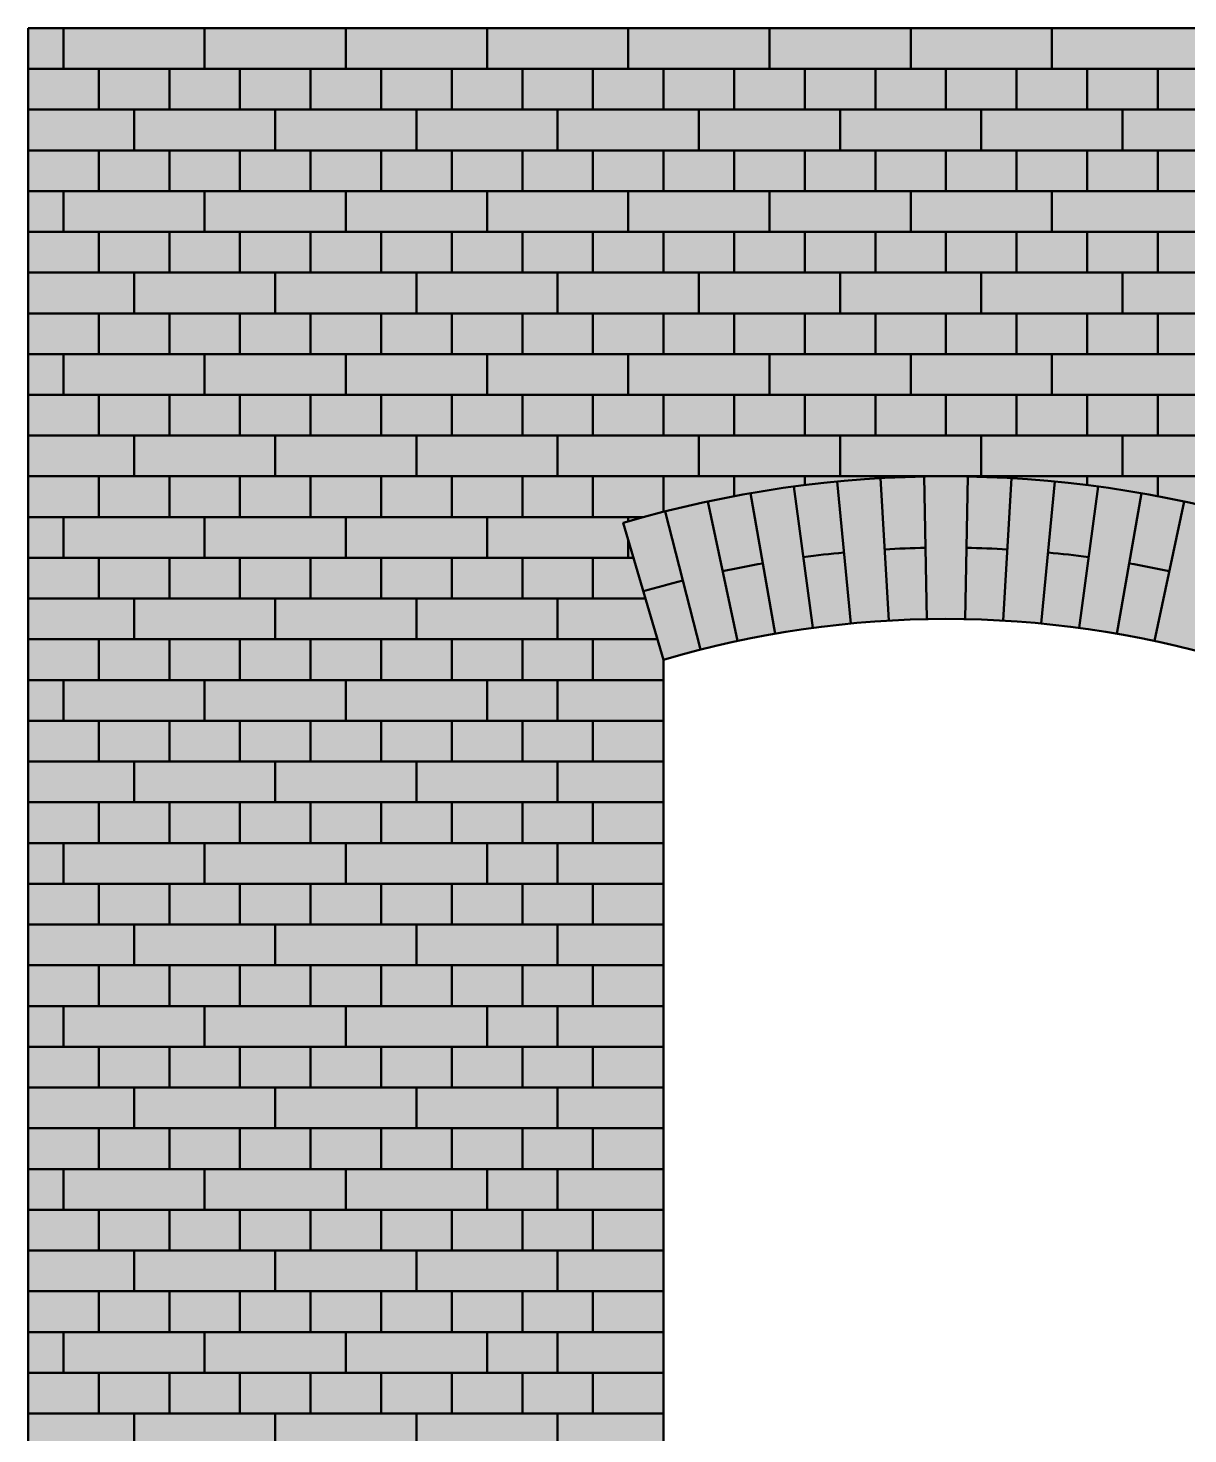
# Model space of a CAD drawing. Header units: millimetres. Extents: x 1777.6 to 1818.7, y 1502.7 to 1543.9.
# Drawn here: x 1777.58 to 1795.36, y 1522.39 to 1543.95 of the extents above; entities that cross this region are included whole.
import ezdxf

# ---------------------------------------------------------------- set-up
doc = ezdxf.new("R2010")
doc.units = ezdxf.units.MM
doc.linetypes.add('Volllinie', pattern=[0])
doc.layers.add('1mm', color=178, linetype='Continuous', lineweight=25, true_color=0x000000)
doc.layers.add('Gravur', color=178, linetype='Continuous', lineweight=50, true_color=0x000000)

msp = doc.modelspace()

# ---------------------------------------------------------------- hatches: boundary and pattern name
at = {"layer": '1mm', "linetype": 'Volllinie', "lineweight": 50, "true_color": 0x66cccc}
h = msp.add_hatch(color=133, dxfattribs=at)
h.paths.add_polyline_path([(1777.57612690935, 1543.948924258045), (1818.71112690935, 1543.948924258045), (1818.71112690935, 1502.698924258045), (1808.01362690935, 1502.698924258045), (1808.01362690935, 1504.448924258045), (1801.26362690935, 1504.448924258045), (1801.26362690935, 1502.698924258045), (1795.02362690935, 1502.698924258045), (1795.02362690935, 1504.448924258045), (1788.27362690935, 1504.448924258045), (1788.27362690935, 1502.698924258045), (1777.57612690935, 1502.698924258045)], flags=0)
edge = h.paths.add_edge_path(flags=0)
edge.add_arc((1804.63862690935, 1519.574804258045), 15.31161999999987, 73.57310330788448, 106.42689669211549, ccw=False)
edge.add_line((1808.96862690935, 1534.261424258045), (1808.96862690935, 1515.198924258045))
edge.add_line((1808.96862690935, 1515.198924258045), (1809.80192690935, 1515.198924258045))
edge.add_line((1809.80192690935, 1515.198924258045), (1809.80192690935, 1513.323924258045))
edge.add_line((1809.80192690935, 1513.323924258045), (1799.47532690935, 1513.323924258045))
edge.add_line((1799.47532690935, 1513.323924258045), (1799.47532690935, 1515.198924258045))
edge.add_line((1799.47532690935, 1515.198924258045), (1800.30862690935, 1515.198924258045))
edge.add_line((1800.30862690935, 1515.198924258045), (1800.30862690935, 1534.261424258045))
edge = h.paths.add_edge_path(flags=0)
edge.add_arc((1791.64862690935, 1519.574804258045), 15.31162000000028, 73.57310330788391, 106.4268966921153)
edge.add_line((1787.31862690935, 1534.261424258045), (1787.31862690935, 1515.198924258045))
edge.add_line((1787.31862690935, 1515.198924258045), (1786.48532690935, 1515.198924258045))
edge.add_line((1786.48532690935, 1515.198924258045), (1786.48532690935, 1513.323924258045))
edge.add_line((1786.48532690935, 1513.323924258045), (1796.81192690935, 1513.323924258045))
edge.add_line((1796.81192690935, 1513.323924258045), (1796.81192690935, 1515.198924258045))
edge.add_line((1796.81192690935, 1515.198924258045), (1795.97862690935, 1515.198924258045))
edge.add_line((1795.97862690935, 1515.198924258045), (1795.97862690935, 1534.261424258045))

# ---------------------------------------------------------------- linework, layer by layer
at = {"layer": '1mm', "color": 178, "linetype": 'Volllinie', "lineweight": 50, "true_color": 0x000000, "flags": 128}
msp.add_lwpolyline([(1777.57612690935, 1543.948924258045), (1818.71112690935, 1543.948924258045), (1818.71112690935, 1502.698924258045), (1808.01362690935, 1502.698924258045), (1808.01362690935, 1504.448924258045), (1801.26362690935, 1504.448924258045), (1801.26362690935, 1502.698924258045), (1795.02362690935, 1502.698924258045), (1795.02362690935, 1504.448924258045), (1788.27362690935, 1504.448924258045), (1788.27362690935, 1502.698924258045), (1777.57612690935, 1502.698924258045)], close=True, dxfattribs=at)
msp.add_lwpolyline([(1795.97862690935, 1534.261424258045, 0.14434180138568), (1787.31862690935, 1534.261424258045), (1787.31862690935, 1515.198924258045), (1786.48532690935, 1515.198924258045), (1786.48532690935, 1513.323924258045), (1796.81192690935, 1513.323924258045), (1796.81192690935, 1515.198924258045), (1795.97862690935, 1515.198924258045)], format="xyb", close=True, dxfattribs=at)
at = {"layer": 'Gravur', "flags": 128}
for points in [[(1778.11737690935, 1543.948924258045), (1778.11737690935, 1543.323924258045)], [(1780.28237690935, 1543.948924258045), (1780.28237690935, 1543.323924258045)], [(1782.44737690935, 1543.948924258045), (1782.44737690935, 1543.323924258045)], [(1784.61237690935, 1543.948924258045), (1784.61237690935, 1543.323924258045)], [(1786.77737690935, 1543.948924258045), (1786.77737690935, 1543.323924258045)], [(1788.94237690935, 1543.948924258045), (1788.94237690935, 1543.323924258045)], [(1791.10737690935, 1543.948924258045), (1791.10737690935, 1543.323924258045)], [(1793.27237690935, 1543.948924258045), (1793.27237690935, 1543.323924258045)], [(1777.57612690935, 1543.323924258045), (1818.71112690935, 1543.323924258045)], [(1778.65862690935, 1543.323924258045), (1778.65862690935, 1542.698924258045)], [(1779.74112690935, 1543.323924258045), (1779.74112690935, 1542.698924258045)], [(1780.82362690935, 1543.323924258045), (1780.82362690935, 1542.698924258045)], [(1781.90612690935, 1543.323924258045), (1781.90612690935, 1542.698924258045)], [(1782.98862690935, 1543.323924258045), (1782.98862690935, 1542.698924258045)], [(1784.07112690935, 1543.323924258045), (1784.07112690935, 1542.698924258045)], [(1785.15362690935, 1543.323924258045), (1785.15362690935, 1542.698924258045)], [(1786.23612690935, 1543.323924258045), (1786.23612690935, 1542.698924258045)], [(1787.31862690935, 1543.323924258045), (1787.31862690935, 1542.698924258045)], [(1788.40112690935, 1543.323924258045), (1788.40112690935, 1542.698924258045)], [(1789.48362690935, 1543.323924258045), (1789.48362690935, 1542.698924258045)], [(1790.56612690935, 1543.323924258045), (1790.56612690935, 1542.698924258045)], [(1791.64862690935, 1543.323924258045), (1791.64862690935, 1542.698924258045)], [(1792.73112690935, 1543.323924258045), (1792.73112690935, 1542.698924258045)], [(1793.81362690935, 1543.323924258045), (1793.81362690935, 1542.698924258045)], [(1794.89612690935, 1543.323924258045), (1794.89612690935, 1542.698924258045)], [(1777.57612690935, 1542.698924258045), (1818.71112690935, 1542.698924258045)], [(1779.19987690935, 1542.698924258045), (1779.19987690935, 1542.073924258045)], [(1781.36487690935, 1542.698924258045), (1781.36487690935, 1542.073924258045)], [(1783.52987690935, 1542.698924258045), (1783.52987690935, 1542.073924258045)], [(1785.69487690935, 1542.698924258045), (1785.69487690935, 1542.073924258045)], [(1787.85987690935, 1542.698924258045), (1787.85987690935, 1542.073924258045)], [(1790.02487690935, 1542.698924258045), (1790.02487690935, 1542.073924258045)], [(1792.18987690935, 1542.698924258045), (1792.18987690935, 1542.073924258045)], [(1794.35487690935, 1542.698924258045), (1794.35487690935, 1542.073924258045)], [(1777.57612690935, 1542.073924258045), (1818.71112690935, 1542.073924258045)], [(1778.65862690935, 1542.073924258045), (1778.65862690935, 1541.448924258045)], [(1779.74112690935, 1542.073924258045), (1779.74112690935, 1541.448924258045)], [(1780.82362690935, 1542.073924258045), (1780.82362690935, 1541.448924258045)], [(1781.90612690935, 1542.073924258045), (1781.90612690935, 1541.448924258045)], [(1782.98862690935, 1542.073924258045), (1782.98862690935, 1541.448924258045)], [(1784.07112690935, 1542.073924258045), (1784.07112690935, 1541.448924258045)], [(1785.15362690935, 1542.073924258045), (1785.15362690935, 1541.448924258045)], [(1786.23612690935, 1542.073924258045), (1786.23612690935, 1541.448924258045)], [(1787.31862690935, 1542.073924258045), (1787.31862690935, 1541.448924258045)], [(1788.40112690935, 1542.073924258045), (1788.40112690935, 1541.448924258045)], [(1789.48362690935, 1542.073924258045), (1789.48362690935, 1541.448924258045)], [(1790.56612690935, 1542.073924258045), (1790.56612690935, 1541.448924258045)], [(1791.64862690935, 1542.073924258045), (1791.64862690935, 1541.448924258045)], [(1792.73112690935, 1542.073924258045), (1792.73112690935, 1541.448924258045)], [(1793.81362690935, 1542.073924258045), (1793.81362690935, 1541.448924258045)], [(1794.89612690935, 1542.073924258045), (1794.89612690935, 1541.448924258045)], [(1777.57612690935, 1541.448924258045), (1818.71112690935, 1541.448924258045)], [(1778.11737690935, 1541.448924258045), (1778.11737690935, 1540.823924258045)], [(1780.28237690935, 1541.448924258045), (1780.28237690935, 1540.823924258045)], [(1782.44737690935, 1541.448924258045), (1782.44737690935, 1540.823924258045)], [(1784.61237690935, 1541.448924258045), (1784.61237690935, 1540.823924258045)], [(1786.77737690935, 1541.448924258045), (1786.77737690935, 1540.823924258045)], [(1788.94237690935, 1541.448924258045), (1788.94237690935, 1540.823924258045)], [(1791.10737690935, 1541.448924258045), (1791.10737690935, 1540.823924258045)], [(1793.27237690935, 1541.448924258045), (1793.27237690935, 1540.823924258045)], [(1777.57612690935, 1540.823924258045), (1818.71112690935, 1540.823924258045)], [(1778.65862690935, 1540.823924258045), (1778.65862690935, 1540.198924258045)], [(1779.74112690935, 1540.823924258045), (1779.74112690935, 1540.198924258045)], [(1780.82362690935, 1540.823924258045), (1780.82362690935, 1540.198924258045)], [(1781.90612690935, 1540.823924258045), (1781.90612690935, 1540.198924258045)], [(1782.98862690935, 1540.823924258045), (1782.98862690935, 1540.198924258045)], [(1784.07112690935, 1540.823924258045), (1784.07112690935, 1540.198924258045)], [(1785.15362690935, 1540.823924258045), (1785.15362690935, 1540.198924258045)], [(1786.23612690935, 1540.823924258045), (1786.23612690935, 1540.198924258045)], [(1787.31862690935, 1540.823924258045), (1787.31862690935, 1540.198924258045)], [(1788.40112690935, 1540.823924258045), (1788.40112690935, 1540.198924258045)], [(1789.48362690935, 1540.823924258045), (1789.48362690935, 1540.198924258045)], [(1790.56612690935, 1540.823924258045), (1790.56612690935, 1540.198924258045)], [(1791.64862690935, 1540.823924258045), (1791.64862690935, 1540.198924258045)], [(1792.73112690935, 1540.823924258045), (1792.73112690935, 1540.198924258045)], [(1793.81362690935, 1540.823924258045), (1793.81362690935, 1540.198924258045)], [(1794.89612690935, 1540.823924258045), (1794.89612690935, 1540.198924258045)], [(1777.57612690935, 1540.198924258045), (1818.71112690935, 1540.198924258045)], [(1779.19987690935, 1540.198924258045), (1779.19987690935, 1539.573924258045)], [(1781.36487690935, 1540.198924258045), (1781.36487690935, 1539.573924258045)], [(1783.52987690935, 1540.198924258045), (1783.52987690935, 1539.573924258045)], [(1785.69487690935, 1540.198924258045), (1785.69487690935, 1539.573924258045)], [(1787.85987690935, 1540.198924258045), (1787.85987690935, 1539.573924258045)], [(1790.02487690935, 1540.198924258045), (1790.02487690935, 1539.573924258045)], [(1792.18987690935, 1540.198924258045), (1792.18987690935, 1539.573924258045)], [(1794.35487690935, 1540.198924258045), (1794.35487690935, 1539.573924258045)], [(1777.57612690935, 1539.573924258045), (1818.71112690935, 1539.573924258045)], [(1778.65862690935, 1539.573924258045), (1778.65862690935, 1538.948924258045)], [(1779.74112690935, 1539.573924258045), (1779.74112690935, 1538.948924258045)], [(1780.82362690935, 1539.573924258045), (1780.82362690935, 1538.948924258045)], [(1781.90612690935, 1539.573924258045), (1781.90612690935, 1538.948924258045)], [(1782.98862690935, 1539.573924258045), (1782.98862690935, 1538.948924258045)], [(1784.07112690935, 1539.573924258045), (1784.07112690935, 1538.948924258045)], [(1785.15362690935, 1539.573924258045), (1785.15362690935, 1538.948924258045)], [(1786.23612690935, 1539.573924258045), (1786.23612690935, 1538.948924258045)], [(1787.31862690935, 1539.573924258045), (1787.31862690935, 1538.948924258045)], [(1788.40112690935, 1539.573924258045), (1788.40112690935, 1538.948924258045)], [(1789.48362690935, 1539.573924258045), (1789.48362690935, 1538.948924258045)], [(1790.56612690935, 1539.573924258045), (1790.56612690935, 1538.948924258045)], [(1791.64862690935, 1539.573924258045), (1791.64862690935, 1538.948924258045)], [(1792.73112690935, 1539.573924258045), (1792.73112690935, 1538.948924258045)], [(1793.81362690935, 1539.573924258045), (1793.81362690935, 1538.948924258045)], [(1794.89612690935, 1539.573924258045), (1794.89612690935, 1538.948924258045)], [(1777.57612690935, 1538.948924258045), (1818.71112690935, 1538.948924258045)], [(1778.11737690935, 1538.948924258045), (1778.11737690935, 1538.323924258045)], [(1780.28237690935, 1538.948924258045), (1780.28237690935, 1538.323924258045)], [(1782.44737690935, 1538.948924258045), (1782.44737690935, 1538.323924258045)], [(1784.61237690935, 1538.948924258045), (1784.61237690935, 1538.323924258045)], [(1786.77737690935, 1538.948924258045), (1786.77737690935, 1538.323924258045)], [(1788.94237690935, 1538.948924258045), (1788.94237690935, 1538.323924258045)], [(1791.10737690935, 1538.948924258045), (1791.10737690935, 1538.323924258045)], [(1793.27237690935, 1538.948924258045), (1793.27237690935, 1538.323924258045)], [(1777.57612690935, 1538.323924258045), (1818.71112690935, 1538.323924258045)], [(1778.65862690935, 1538.323924258045), (1778.65862690935, 1537.698924258045)], [(1779.74112690935, 1538.323924258045), (1779.74112690935, 1537.698924258045)], [(1780.82362690935, 1538.323924258045), (1780.82362690935, 1537.698924258045)], [(1781.90612690935, 1538.323924258045), (1781.90612690935, 1537.698924258045)], [(1782.98862690935, 1538.323924258045), (1782.98862690935, 1537.698924258045)], [(1784.07112690935, 1538.323924258045), (1784.07112690935, 1537.698924258045)], [(1785.15362690935, 1538.323924258045), (1785.15362690935, 1537.698924258045)], [(1786.23612690935, 1538.323924258045), (1786.23612690935, 1537.698924258045)], [(1787.31862690935, 1538.323924258045), (1787.31862690935, 1537.698924258045)], [(1788.40112690935, 1538.323924258045), (1788.40112690935, 1537.698924258045)], [(1789.48362690935, 1538.323924258045), (1789.48362690935, 1537.698924258045)], [(1790.56612690935, 1538.323924258045), (1790.56612690935, 1537.698924258045)], [(1791.64862690935, 1538.323924258045), (1791.64862690935, 1537.698924258045)], [(1792.73112690935, 1538.323924258045), (1792.73112690935, 1537.698924258045)], [(1793.81362690935, 1538.323924258045), (1793.81362690935, 1537.698924258045)], [(1794.89612690935, 1538.323924258045), (1794.89612690935, 1537.698924258045)], [(1777.57612690935, 1537.698924258045), (1818.71112690935, 1537.698924258045)], [(1779.19987690935, 1537.698924258045), (1779.19987690935, 1537.073924258045)], [(1781.36487690935, 1537.698924258045), (1781.36487690935, 1537.073924258045)], [(1783.52987690935, 1537.698924258045), (1783.52987690935, 1537.073924258045)], [(1785.69487690935, 1537.698924258045), (1785.69487690935, 1537.073924258045)], [(1787.85987690935, 1537.698924258045), (1787.85987690935, 1537.073924258045)], [(1790.02487690935, 1537.698924258045), (1790.02487690935, 1537.073924258045)], [(1792.18987690935, 1537.698924258045), (1792.18987690935, 1537.073924258045)], [(1794.35487690935, 1537.698924258045), (1794.35487690935, 1537.073924258045)], [(1777.57612690935, 1537.073924258045), (1818.71112690935, 1537.073924258045)], [(1778.65862690935, 1537.073924258045), (1778.65862690935, 1536.448924258045)], [(1779.74112690935, 1537.073924258045), (1779.74112690935, 1536.448924258045)], [(1780.82362690935, 1537.073924258045), (1780.82362690935, 1536.448924258045)], [(1781.90612690935, 1537.073924258045), (1781.90612690935, 1536.448924258045)], [(1782.98862690935, 1537.073924258045), (1782.98862690935, 1536.448924258045)], [(1784.07112690935, 1537.073924258045), (1784.07112690935, 1536.448924258045)], [(1785.15362690935, 1537.073924258045), (1785.15362690935, 1536.448924258045)], [(1786.23612690935, 1537.073924258045), (1786.23612690935, 1536.448924258045)], [(1787.31862690935, 1537.073924258045), (1787.31862690935, 1536.529756753465)], [(1788.40112690935, 1537.073924258045), (1788.40112690935, 1536.769958159275)], [(1789.48362690935, 1537.073924258045), (1789.48362690935, 1536.939489797695)], [(1790.187555316834, 1534.816555365642), (1789.978818807658, 1536.994073521649)], [(1790.56612690935, 1537.073924258045), (1790.56612690935, 1537.040413504105)], [(1790.771129148306, 1534.861259200371), (1790.645765120706, 1537.045163985517)], [(1791.355985122681, 1534.883627459359), (1791.314176750456, 1537.070727893727)], [(1791.941268696019, 1534.883627459359), (1791.983077068244, 1537.070727893727)], [(1792.526124670394, 1534.861259200371), (1792.651488697994, 1537.045163985517)], [(1792.73112690935, 1537.073924258045), (1792.73112690935, 1537.040413504105)], [(1793.109698501866, 1534.816555365642), (1793.318435011042, 1536.994073521649)], [(1793.81362690935, 1537.073924258045), (1793.81362690935, 1536.939489797695)], [(1794.89612690935, 1537.073924258045), (1794.89612690935, 1536.769958159275)], [(1789.027662509515, 1534.660430028078), (1788.65321656073, 1536.815648715837)], [(1789.606117048327, 1534.749575775633), (1789.314312309802, 1536.917531152185)], [(1793.691136770373, 1534.749575775633), (1793.982941508898, 1536.917531152185)], [(1794.269591309185, 1534.660430028078), (1794.64403725797, 1536.815648715837)], [(1788.453037406583, 1534.549242567169), (1787.996497510476, 1536.688575076549)], [(1794.844216412117, 1534.549242567169), (1795.300756308224, 1536.688575076549)], [(1777.57612690935, 1536.448924258045), (1787.01361772729, 1536.448924258045)], [(1778.11737690935, 1536.448924258045), (1778.11737690935, 1535.823924258045)], [(1780.28237690935, 1536.448924258045), (1780.28237690935, 1535.823924258045)], [(1782.44737690935, 1536.448924258045), (1782.44737690935, 1535.823924258045)], [(1784.61237690935, 1536.448924258045), (1784.61237690935, 1535.823924258045)], [(1786.77737690935, 1536.448924258045), (1786.77737690935, 1536.382246819795)], [(1787.883081295077, 1534.416175839743), (1787.345114714133, 1536.536495905992)], [(1786.77737690935, 1536.097251758045), (1786.77737690935, 1535.823924258045)], [(1777.57612690935, 1535.823924258045), (1786.85796101073, 1535.823924258045)], [(1778.65862690935, 1535.823924258045), (1778.65862690935, 1535.198924258045)], [(1779.74112690935, 1535.823924258045), (1779.74112690935, 1535.198924258045)], [(1780.82362690935, 1535.823924258045), (1780.82362690935, 1535.198924258045)], [(1781.90612690935, 1535.823924258045), (1781.90612690935, 1535.198924258045)], [(1782.98862690935, 1535.823924258045), (1782.98862690935, 1535.198924258045)], [(1784.07112690935, 1535.823924258045), (1784.07112690935, 1535.198924258045)], [(1785.15362690935, 1535.823924258045), (1785.15362690935, 1535.198924258045)], [(1786.23612690935, 1535.823924258045), (1786.23612690935, 1535.198924258045)], [(1777.57612690935, 1535.198924258045), (1787.04222737018, 1535.198924258045)], [(1779.19987690935, 1535.198924258045), (1779.19987690935, 1534.573924258045)], [(1781.36487690935, 1535.198924258045), (1781.36487690935, 1534.573924258045)], [(1783.52987690935, 1535.198924258045), (1783.52987690935, 1534.573924258045)], [(1785.69487690935, 1535.198924258045), (1785.69487690935, 1534.573924258045)], [(1777.57612690935, 1534.573924258045), (1787.22649372963, 1534.573924258045)], [(1778.65862690935, 1534.573924258045), (1778.65862690935, 1533.948924258045)], [(1779.74112690935, 1534.573924258045), (1779.74112690935, 1533.948924258045)], [(1780.82362690935, 1534.573924258045), (1780.82362690935, 1533.948924258045)], [(1781.90612690935, 1534.573924258045), (1781.90612690935, 1533.948924258045)], [(1782.98862690935, 1534.573924258045), (1782.98862690935, 1533.948924258045)], [(1784.07112690935, 1534.573924258045), (1784.07112690935, 1533.948924258045)], [(1785.15362690935, 1534.573924258045), (1785.15362690935, 1533.948924258045)], [(1786.23612690935, 1534.573924258045), (1786.23612690935, 1533.948924258045)], [(1777.57612690935, 1533.948924258045), (1787.31862690935, 1533.948924258045)], [(1778.11737690935, 1533.948924258045), (1778.11737690935, 1533.323924258045)], [(1780.28237690935, 1533.948924258045), (1780.28237690935, 1533.323924258045)], [(1782.44737690935, 1533.948924258045), (1782.44737690935, 1533.323924258045)], [(1784.61237690935, 1533.948924258045), (1784.61237690935, 1533.323924258045)], [(1785.69487690935, 1533.948924258045), (1785.69487690935, 1533.323924258045)], [(1777.57612690935, 1533.323924258045), (1787.31862690935, 1533.323924258045)], [(1778.65862690935, 1533.323924258045), (1778.65862690935, 1532.698924258045)], [(1779.74112690935, 1533.323924258045), (1779.74112690935, 1532.698924258045)], [(1780.82362690935, 1533.323924258045), (1780.82362690935, 1532.698924258045)], [(1781.90612690935, 1533.323924258045), (1781.90612690935, 1532.698924258045)], [(1782.98862690935, 1533.323924258045), (1782.98862690935, 1532.698924258045)], [(1784.07112690935, 1533.323924258045), (1784.07112690935, 1532.698924258045)], [(1785.15362690935, 1533.323924258045), (1785.15362690935, 1532.698924258045)], [(1786.23612690935, 1533.323924258045), (1786.23612690935, 1532.698924258045)], [(1777.57612690935, 1532.698924258045), (1787.31862690935, 1532.698924258045)], [(1779.19987690935, 1532.698924258045), (1779.19987690935, 1532.073924258045)], [(1781.36487690935, 1532.698924258045), (1781.36487690935, 1532.073924258045)], [(1783.52987690935, 1532.698924258045), (1783.52987690935, 1532.073924258045)], [(1785.69487690935, 1532.698924258045), (1785.69487690935, 1532.073924258045)], [(1777.57612690935, 1532.073924258045), (1787.31862690935, 1532.073924258045)], [(1778.65862690935, 1532.073924258045), (1778.65862690935, 1531.448924258045)], [(1779.74112690935, 1532.073924258045), (1779.74112690935, 1531.448924258045)], [(1780.82362690935, 1532.073924258045), (1780.82362690935, 1531.448924258045)], [(1781.90612690935, 1532.073924258045), (1781.90612690935, 1531.448924258045)], [(1782.98862690935, 1532.073924258045), (1782.98862690935, 1531.448924258045)], [(1784.07112690935, 1532.073924258045), (1784.07112690935, 1531.448924258045)], [(1785.15362690935, 1532.073924258045), (1785.15362690935, 1531.448924258045)], [(1786.23612690935, 1532.073924258045), (1786.23612690935, 1531.448924258045)], [(1777.57612690935, 1531.448924258045), (1787.31862690935, 1531.448924258045)], [(1778.11737690935, 1531.448924258045), (1778.11737690935, 1530.823924258045)], [(1780.28237690935, 1531.448924258045), (1780.28237690935, 1530.823924258045)], [(1782.44737690935, 1531.448924258045), (1782.44737690935, 1530.823924258045)], [(1784.61237690935, 1531.448924258045), (1784.61237690935, 1530.823924258045)], [(1785.69487690935, 1531.448924258045), (1785.69487690935, 1530.823924258045)], [(1777.57612690935, 1530.823924258045), (1787.31862690935, 1530.823924258045)], [(1778.65862690935, 1530.823924258045), (1778.65862690935, 1530.198924258045)], [(1779.74112690935, 1530.823924258045), (1779.74112690935, 1530.198924258045)], [(1780.82362690935, 1530.823924258045), (1780.82362690935, 1530.198924258045)], [(1781.90612690935, 1530.823924258045), (1781.90612690935, 1530.198924258045)], [(1782.98862690935, 1530.823924258045), (1782.98862690935, 1530.198924258045)], [(1784.07112690935, 1530.823924258045), (1784.07112690935, 1530.198924258045)], [(1785.15362690935, 1530.823924258045), (1785.15362690935, 1530.198924258045)], [(1786.23612690935, 1530.823924258045), (1786.23612690935, 1530.198924258045)], [(1777.57612690935, 1530.198924258045), (1787.31862690935, 1530.198924258045)], [(1779.19987690935, 1530.198924258045), (1779.19987690935, 1529.573924258045)], [(1781.36487690935, 1530.198924258045), (1781.36487690935, 1529.573924258045)], [(1783.52987690935, 1530.198924258045), (1783.52987690935, 1529.573924258045)], [(1785.69487690935, 1530.198924258045), (1785.69487690935, 1529.573924258045)], [(1777.57612690935, 1529.573924258045), (1787.31862690935, 1529.573924258045)], [(1778.65862690935, 1529.573924258045), (1778.65862690935, 1528.948924258045)], [(1779.74112690935, 1529.573924258045), (1779.74112690935, 1528.948924258045)], [(1780.82362690935, 1529.573924258045), (1780.82362690935, 1528.948924258045)], [(1781.90612690935, 1529.573924258045), (1781.90612690935, 1528.948924258045)], [(1782.98862690935, 1529.573924258045), (1782.98862690935, 1528.948924258045)], [(1784.07112690935, 1529.573924258045), (1784.07112690935, 1528.948924258045)], [(1785.15362690935, 1529.573924258045), (1785.15362690935, 1528.948924258045)], [(1786.23612690935, 1529.573924258045), (1786.23612690935, 1528.948924258045)], [(1777.57612690935, 1528.948924258045), (1787.31862690935, 1528.948924258045)], [(1778.11737690935, 1528.948924258045), (1778.11737690935, 1528.323924258045)], [(1780.28237690935, 1528.948924258045), (1780.28237690935, 1528.323924258045)], [(1782.44737690935, 1528.948924258045), (1782.44737690935, 1528.323924258045)], [(1784.61237690935, 1528.948924258045), (1784.61237690935, 1528.323924258045)], [(1785.69487690935, 1528.948924258045), (1785.69487690935, 1528.323924258045)], [(1777.57612690935, 1528.323924258045), (1787.31862690935, 1528.323924258045)], [(1778.65862690935, 1528.323924258045), (1778.65862690935, 1527.698924258045)], [(1779.74112690935, 1528.323924258045), (1779.74112690935, 1527.698924258045)], [(1780.82362690935, 1528.323924258045), (1780.82362690935, 1527.698924258045)], [(1781.90612690935, 1528.323924258045), (1781.90612690935, 1527.698924258045)], [(1782.98862690935, 1528.323924258045), (1782.98862690935, 1527.698924258045)], [(1784.07112690935, 1528.323924258045), (1784.07112690935, 1527.698924258045)], [(1785.15362690935, 1528.323924258045), (1785.15362690935, 1527.698924258045)], [(1786.23612690935, 1528.323924258045), (1786.23612690935, 1527.698924258045)], [(1777.57612690935, 1527.698924258045), (1787.31862690935, 1527.698924258045)], [(1779.19987690935, 1527.698924258045), (1779.19987690935, 1527.073924258045)], [(1781.36487690935, 1527.698924258045), (1781.36487690935, 1527.073924258045)], [(1783.52987690935, 1527.698924258045), (1783.52987690935, 1527.073924258045)], [(1785.69487690935, 1527.698924258045), (1785.69487690935, 1527.073924258045)], [(1777.57612690935, 1527.073924258045), (1787.31862690935, 1527.073924258045)], [(1778.65862690935, 1527.073924258045), (1778.65862690935, 1526.448924258045)], [(1779.74112690935, 1527.073924258045), (1779.74112690935, 1526.448924258045)], [(1780.82362690935, 1527.073924258045), (1780.82362690935, 1526.448924258045)], [(1781.90612690935, 1527.073924258045), (1781.90612690935, 1526.448924258045)], [(1782.98862690935, 1527.073924258045), (1782.98862690935, 1526.448924258045)], [(1784.07112690935, 1527.073924258045), (1784.07112690935, 1526.448924258045)], [(1785.15362690935, 1527.073924258045), (1785.15362690935, 1526.448924258045)], [(1786.23612690935, 1527.073924258045), (1786.23612690935, 1526.448924258045)], [(1777.57612690935, 1526.448924258045), (1787.31862690935, 1526.448924258045)], [(1778.11737690935, 1526.448924258045), (1778.11737690935, 1525.823924258045)], [(1780.28237690935, 1526.448924258045), (1780.28237690935, 1525.823924258045)], [(1782.44737690935, 1526.448924258045), (1782.44737690935, 1525.823924258045)], [(1784.61237690935, 1526.448924258045), (1784.61237690935, 1525.823924258045)], [(1785.69487690935, 1526.448924258045), (1785.69487690935, 1525.823924258045)], [(1777.57612690935, 1525.823924258045), (1787.31862690935, 1525.823924258045)], [(1778.65862690935, 1525.823924258045), (1778.65862690935, 1525.198924258045)], [(1779.74112690935, 1525.823924258045), (1779.74112690935, 1525.198924258045)], [(1780.82362690935, 1525.823924258045), (1780.82362690935, 1525.198924258045)], [(1781.90612690935, 1525.823924258045), (1781.90612690935, 1525.198924258045)], [(1782.98862690935, 1525.823924258045), (1782.98862690935, 1525.198924258045)], [(1784.07112690935, 1525.823924258045), (1784.07112690935, 1525.198924258045)], [(1785.15362690935, 1525.823924258045), (1785.15362690935, 1525.198924258045)], [(1786.23612690935, 1525.823924258045), (1786.23612690935, 1525.198924258045)], [(1777.57612690935, 1525.198924258045), (1787.31862690935, 1525.198924258045)], [(1779.19987690935, 1525.198924258045), (1779.19987690935, 1524.573924258045)], [(1781.36487690935, 1525.198924258045), (1781.36487690935, 1524.573924258045)], [(1783.52987690935, 1525.198924258045), (1783.52987690935, 1524.573924258045)], [(1785.69487690935, 1525.198924258045), (1785.69487690935, 1524.573924258045)], [(1777.57612690935, 1524.573924258045), (1787.31862690935, 1524.573924258045)], [(1778.65862690935, 1524.573924258045), (1778.65862690935, 1523.948924258045)], [(1779.74112690935, 1524.573924258045), (1779.74112690935, 1523.948924258045)], [(1780.82362690935, 1524.573924258045), (1780.82362690935, 1523.948924258045)], [(1781.90612690935, 1524.573924258045), (1781.90612690935, 1523.948924258045)], [(1782.98862690935, 1524.573924258045), (1782.98862690935, 1523.948924258045)], [(1784.07112690935, 1524.573924258045), (1784.07112690935, 1523.948924258045)], [(1785.15362690935, 1524.573924258045), (1785.15362690935, 1523.948924258045)], [(1786.23612690935, 1524.573924258045), (1786.23612690935, 1523.948924258045)], [(1777.57612690935, 1523.948924258045), (1787.31862690935, 1523.948924258045)], [(1778.11737690935, 1523.948924258045), (1778.11737690935, 1523.323924258045)], [(1780.28237690935, 1523.948924258045), (1780.28237690935, 1523.323924258045)], [(1782.44737690935, 1523.948924258045), (1782.44737690935, 1523.323924258045)], [(1784.61237690935, 1523.948924258045), (1784.61237690935, 1523.323924258045)], [(1785.69487690935, 1523.948924258045), (1785.69487690935, 1523.323924258045)], [(1777.57612690935, 1523.323924258045), (1787.31862690935, 1523.323924258045)], [(1778.65862690935, 1523.323924258045), (1778.65862690935, 1522.698924258045)], [(1779.74112690935, 1523.323924258045), (1779.74112690935, 1522.698924258045)], [(1780.82362690935, 1523.323924258045), (1780.82362690935, 1522.698924258045)], [(1781.90612690935, 1523.323924258045), (1781.90612690935, 1522.698924258045)], [(1782.98862690935, 1523.323924258045), (1782.98862690935, 1522.698924258045)], [(1784.07112690935, 1523.323924258045), (1784.07112690935, 1522.698924258045)], [(1785.15362690935, 1523.323924258045), (1785.15362690935, 1522.698924258045)], [(1786.23612690935, 1523.323924258045), (1786.23612690935, 1522.698924258045)], [(1777.57612690935, 1522.698924258045), (1787.31862690935, 1522.698924258045)], [(1779.19987690935, 1522.698924258045), (1779.19987690935, 1522.073924258045)], [(1781.36487690935, 1522.698924258045), (1781.36487690935, 1522.073924258045)], [(1783.52987690935, 1522.698924258045), (1783.52987690935, 1522.073924258045)], [(1785.69487690935, 1522.698924258045), (1785.69487690935, 1522.073924258045)]]:
    msp.add_lwpolyline(points, dxfattribs=at)
for points in [[(1787.31862690935, 1534.261424258045), (1786.700019929814, 1536.359633412269, -0.14434180138568), (1796.597233888886, 1536.359633412269), (1795.97862690935, 1534.261424258045)], [(1789.460214630897, 1535.833553821769, -0.00955707204493), (1790.083187292466, 1535.905312042014)], [(1790.708447272773, 1535.953209184269, -0.00955707204676), (1791.33508098268, 1535.977175264343)], [(1791.96217283602, 1535.977175264343, -0.00955707204675), (1792.588806545927, 1535.953209184269)], [(1793.214066526234, 1535.905312042014, -0.00955707204493), (1793.837039187804, 1535.833553821769)], [(1788.224767580131, 1535.61890825204, -0.00955707205296), (1788.840439535122, 1535.738039371958)], [(1794.456814283578, 1535.738039371958, -0.00955707205296), (1795.072486238569, 1535.618908252039)], [(1787.009324101857, 1535.310526520997, -0.00955707207083), (1787.614098345673, 1535.476334528596)]]:
    msp.add_lwpolyline(points, format="xyb", dxfattribs=at)

doc.saveas('drawing.dxf')
